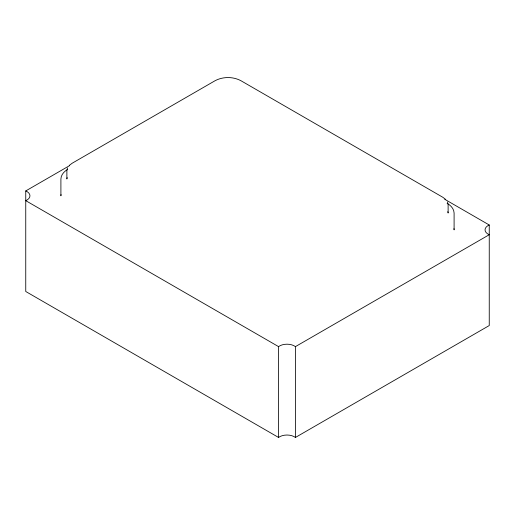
<?xml version="1.0" encoding="UTF-8"?>
<svg xmlns="http://www.w3.org/2000/svg" width="515" height="515" viewBox="0 0 515 515"><rect width="100%" height="100%" fill="white"/><g stroke="black" fill="none" stroke-linecap="round" stroke-linejoin="round"><path stroke-width="0.77" d="M61.04 194.599L60.905 195.797L60.905 178.975C60.982 174.888 64.027 171.572 67.375 169.583M67.484 167.896L66.879 170.568L66.879 178.975L67.182 177.643M69.267 165.412L72.235 163.191L215.225 80.636C223.066 76.535 232.941 76.535 240.782 80.636L442.765 197.245L445.733 199.466M444.677 199.254L489.25 224.991L489.25 325.551L295.423 437.46A10.532 6.083 0 0 0 278.57 437.46L25.75 291.496L25.75 190.93L69.519 165.663M25.75 190.93A10.532 6.083 0 0 1 25.75 200.663L278.57 346.627A10.532 6.083 0 0 1 295.423 346.627L489.25 234.724A10.532 6.083 0 0 1 489.25 224.991M447.117 203.303C450.644 205.343 454.018 208.71 454.095 213.036L454.095 229.857L453.96 228.66M447.516 201.957L448.121 204.622L448.121 213.036L447.818 211.704M295.423 346.627L295.423 437.46M278.57 346.627L278.57 437.46"/></g></svg>
